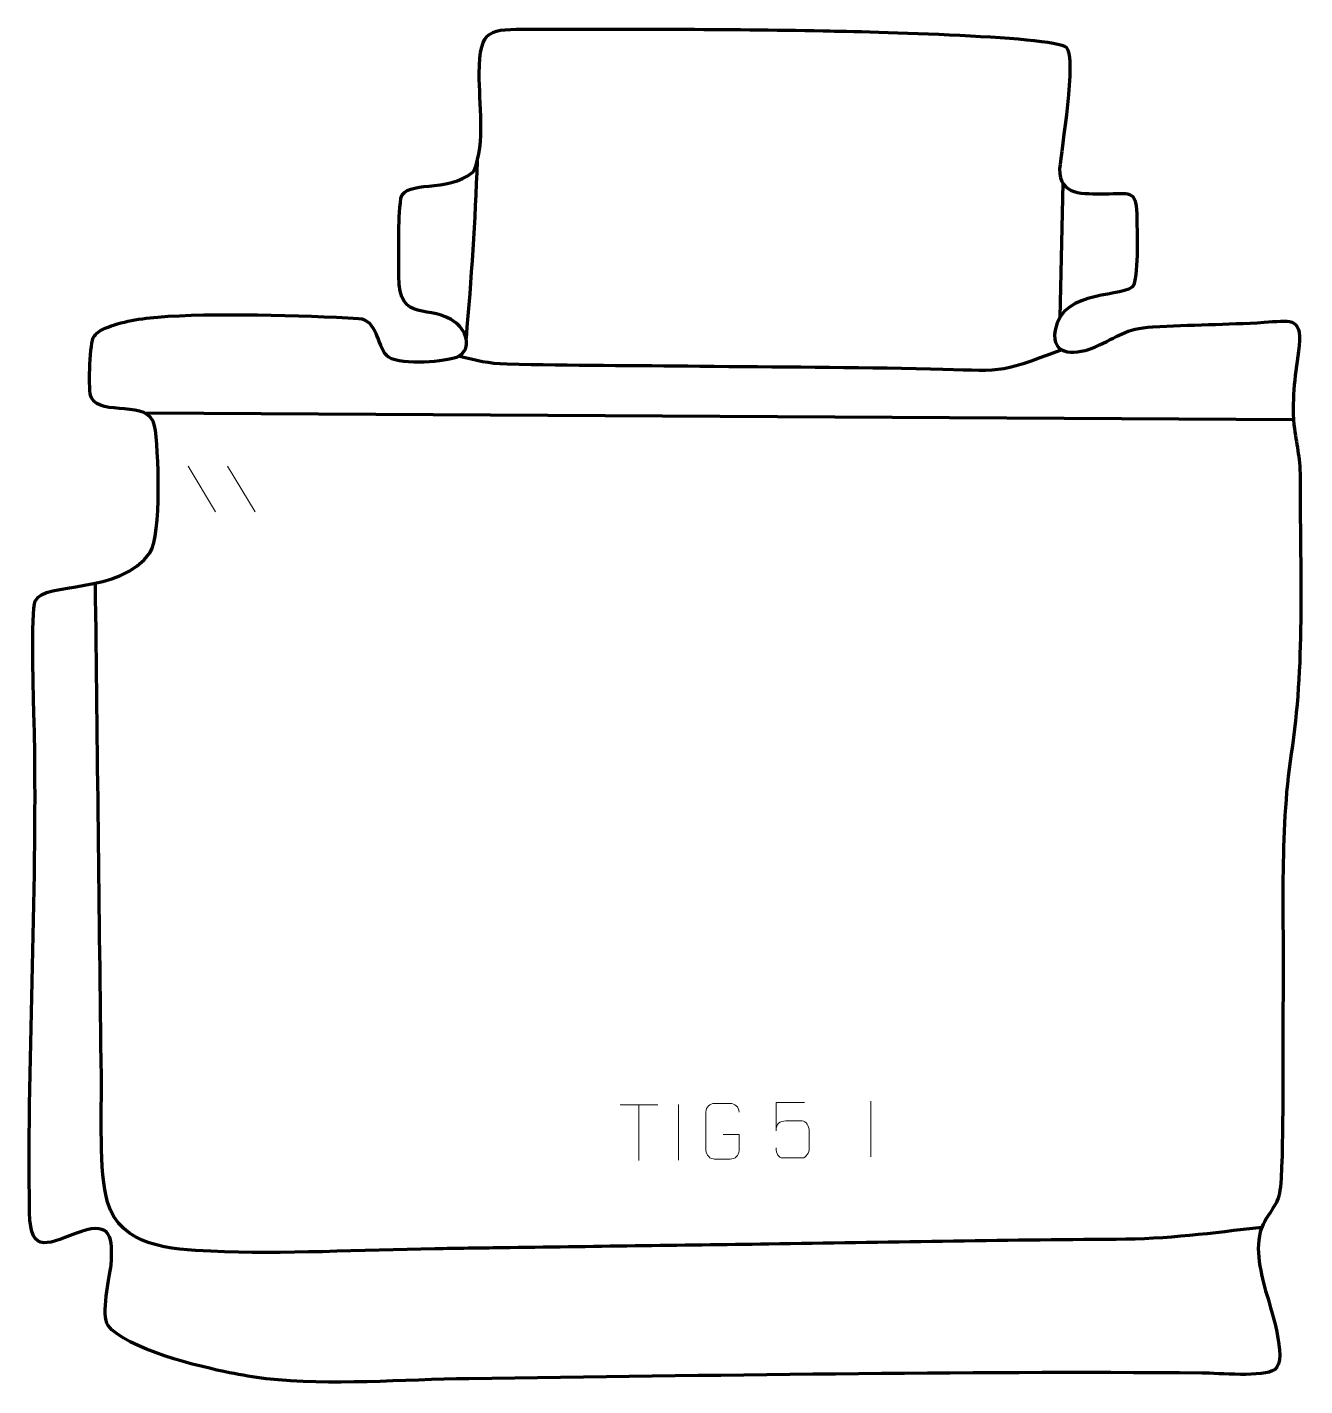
# Model space of a CAD drawing. Header units: millimetres. Extents: x -556 to 17, y 284 to 894.
import ezdxf

# ---------------------------------------------------------------- set-up
doc = ezdxf.new("R2010")
doc.units = ezdxf.units.MM
doc.header["$MEASUREMENT"] = 0
doc.layers.add('layer 2', color=7, linetype='Continuous')
doc.layers.add('layer 3', color=7, linetype='Continuous')

msp = doc.modelspace()

# ---------------------------------------------------------------- linework, layer by layer
at = {"layer": 'layer 2', "color": 142, "lineweight": 158}
for points in [[(-354.3575, 833.8134), (-355.3935, 806.7905), (-356.9527, 781.2411), (-359.3884, 754.3031)], [(-91.5562, 823.9199), (-91.5562, 823.9199), (-92.9888, 763.6643), (-92.9888, 763.6643)], [(11.9322, 717.7332), (11.9322, 717.7332), (-502.6705, 720.7615), (-502.6705, 720.7615)]]:
    msp.add_open_spline(points, degree=3, dxfattribs=at)
for points, knots in [([(-92.1045, 749.1667), (-121.7522, 737.7827), (-119.328, 739.8384), (-151.0026, 740.5248), (-151.0026, 740.5248), (-185.4731, 741.2718), (-219.9697, 741.3264), (-254.4469, 741.7351), (-254.4469, 741.7351), (-283.1723, 742.0775), (-312.2742, 742.0043), (-340.9436, 742.7106), (-340.9436, 742.7106), (-349.6178, 742.9242), (-354.4449, 744.3031), (-362.7117, 746.3637)], [0, 0, 0, 0, 0.2, 0.2, 0.2, 0.2, 0.4, 0.4, 0.4, 0.4, 0.6, 0.6, 0.6, 0.6, 1, 1, 1, 1]), ([(-2.304, 355.4632), (-25.1323, 352.9455), (-44.4271, 350.2259), (-67.6465, 350.1189), (-67.6465, 350.1189), (-119.4771, 349.8799), (-171.6533, 348.7435), (-223.5157, 348.0158), (-223.5157, 348.0158), (-263.4931, 347.4548), (-303.4704, 346.8939), (-343.4478, 346.3329), (-343.4478, 346.3329), (-353.4421, 346.1927), (-363.4365, 346.0524), (-373.4308, 345.9122), (-373.4308, 345.9122), (-406.2545, 345.3975), (-441.2439, 343.3538), (-473.8321, 344.7758), (-473.8321, 344.7758), (-491.8253, 345.7214), (-514.2219, 346.6234), (-520.2295, 366.885), (-520.2295, 366.885), (-524.1362, 380.061), (-522.7968, 408.2203), (-522.9882, 423.3897), (-522.9882, 423.3897), (-523.9183, 497.0944), (-524.7734, 570.8), (-525.6477, 644.5053)], [0, 0, 0, 0, 0.11111111, 0.11111111, 0.11111111, 0.11111111, 0.22222222, 0.22222222, 0.22222222, 0.22222222, 0.33333333, 0.33333333, 0.33333333, 0.33333333, 0.44444444, 0.44444444, 0.44444444, 0.44444444, 0.55555556, 0.55555556, 0.55555556, 0.55555556, 0.66666667, 0.66666667, 0.66666667, 0.66666667, 0.77777778, 0.77777778, 0.77777778, 0.77777778, 1, 1, 1, 1])]:
    msp.add_open_spline(points, degree=3, knots=knots, dxfattribs=at)
at = {"layer": 'layer 3', "color": 242, "lineweight": 158}
msp.add_open_spline([(-497.6769, 763.8724), (-507.0873, 763.1089), (-515.843, 761.462), (-522.5535, 758.2185), (-522.5535, 758.2185), (-524.7363, 757.1634), (-526.0113, 755.8365), (-526.7588, 754.2869), (-526.7588, 754.2869), (-528.1666, 750.2995), (-529.039, 730.6576), (-527.4667, 727.6022), (-527.4667, 727.6022), (-523.0489, 719.0175), (-501.6845, 727.2432), (-499.1277, 715.1222), (-499.1277, 715.1222), (-497.2064, 705.0521), (-496.0298, 666.1334), (-501.0662, 658.3069), (-501.0662, 658.3069), (-514.7952, 638.8332), (-548.6533, 645.7562), (-552.6343, 636.4193), (-552.6343, 636.4193), (-554.5961, 631.8182), (-553.3928, 591.8154), (-553.1742, 583.2232), (-553.1742, 583.2232), (-551.3528, 509.4732), (-556.2866, 435.7707), (-555.2135, 362.2541), (-555.2135, 362.2541), (-554.9214, 342.2384), (-546.2159, 348.7756), (-531.9405, 353.6506), (-531.9405, 353.6506), (-518.5812, 358.2128), (-517.8191, 350.5865), (-518.6257, 338.7686), (-518.6257, 338.7686), (-519.3614, 332.8191), (-523.2978, 316.115), (-519.973, 311.5388), (-519.973, 311.5388), (-512.4017, 301.1178), (-478.1115, 292.779), (-465.4731, 290.3102), (-465.4731, 290.3102), (-460.0337, 289.2477), (-454.6124, 288.3534), (-449.1225, 287.601), (-449.1225, 287.601), (-420.1595, 284.441), (-387.5058, 287.2387), (-358.0526, 287.6271), (-358.0526, 287.6271), (-248.5549, 289.0298), (-138.5085, 291.0079), (-29.0335, 290.1759), (-29.0335, 290.1759), (-21.9003, 290.1217), (-1.4797, 288.1196), (3.4933, 291.7312), (3.4933, 291.7312), (9.6407, 296.1959), (1.1115, 320.6707), (-0.6006, 327.0885), (-0.6006, 327.0885), (-3.0253, 336.1773), (-6.1146, 348.0843), (-1.6556, 356.8936), (-1.6556, 356.8936), (-1.6556, 356.8936), (-1.0621, 358.066), (-1.0621, 358.066), (-1.0621, 358.066), (3.7806, 366.7628), (5.6596, 365.9462), (6.3685, 377.5446), (6.3685, 377.5446), (7.5875, 404.3809), (6.8126, 432.1481), (7.2091, 459.1765), (7.2091, 459.1765), (7.6466, 496.2859), (5.3789, 534.958), (11.4163, 571.5996), (11.4163, 571.5996), (16.9788, 610.7807), (14.7717, 652.1214), (14.8274, 691.7161), (14.8274, 691.7161), (14.8418, 701.9587), (13.1139, 706.2641), (12.079, 715.5905), (12.079, 715.5905), (11.051, 728.5475), (12.7935, 738.3428), (14.4375, 750.9616), (14.4375, 750.9616), (15.6901, 764.3442), (9.8959, 762.2089), (-1.2881, 761.504), (-1.2881, 761.504), (-17.9276, 760.5252), (-34.6778, 760.4754), (-51.2165, 759.4747), (-51.2165, 759.4747), (-63.8966, 758.7074), (-66.782, 755.058), (-76.9806, 750.5224), (-76.9806, 750.5224), (-84.5561, 747.1533), (-97.2435, 745.5384), (-95.0512, 758.0227), (-95.0512, 758.0227), (-91.6996, 777.1087), (-62.9701, 772.0338), (-59.7558, 778.305), (-59.7558, 778.305), (-57.6538, 784.7185), (-58.386, 802.5757), (-58.3765, 810.1584), (-58.3765, 810.1584), (-58.7972, 821.3398), (-61.8685, 819.0435), (-72.7993, 819.2093), (-72.7993, 819.2093), (-82.2546, 819.2352), (-93.0192, 817.9705), (-93.0738, 830.3698), (-93.0738, 830.3698), (-92.3662, 838.9857), (-85.2355, 880.1421), (-90.1286, 884.9099), (-90.1286, 884.9099), (-95.544, 890.1865), (-187.8917, 892.0737), (-199.1952, 892.2839), (-199.1952, 892.2839), (-243.082, 893.1001), (-286.9603, 893.1186), (-330.8516, 892.9528), (-330.8516, 892.9528), (-348.3841, 892.8889), (-353.3693, 893.8988), (-353.4689, 873.1714), (-353.4689, 873.1714), (-353.5336, 859.7032), (-350.5007, 842.1285), (-355.7761, 829.6596), (-355.7761, 829.6596), (-355.7761, 829.6596), (-356.3171, 828.8998), (-356.3171, 828.8998), (-356.3171, 828.8998), (-367.929, 819.2549), (-386.2811, 825.6754), (-388.5767, 817.2158), (-388.5767, 817.2158), (-390.134, 806.2197), (-389.2017, 793.606), (-389.5638, 782.2764), (-389.5638, 782.2764), (-389.548, 760.4186), (-375.1502, 770.1537), (-363.9831, 761.338), (-363.9831, 761.338), (-358.7804, 757.2308), (-356.0669, 748.1233), (-364.7463, 745.5361), (-364.7463, 745.5361), (-370.467, 743.8309), (-390.8961, 742.1925), (-395.1252, 746.7632), (-395.1252, 746.7632), (-399.6087, 751.6088), (-399.2333, 762.6904), (-407.622, 763.22), (-407.622, 763.22), (-432.0845, 764.7644), (-473.9625, 765.7963), (-497.6769, 763.8724)], degree=3, knots=[0, 0, 0, 0, 0.0212766, 0.0212766, 0.0212766, 0.0212766, 0.04255319, 0.04255319, 0.04255319, 0.04255319, 0.06382979, 0.06382979, 0.06382979, 0.06382979, 0.08510638, 0.08510638, 0.08510638, 0.08510638, 0.10638298, 0.10638298, 0.10638298, 0.10638298, 0.12765957, 0.12765957, 0.12765957, 0.12765957, 0.14893617, 0.14893617, 0.14893617, 0.14893617, 0.17021277, 0.17021277, 0.17021277, 0.17021277, 0.19148936, 0.19148936, 0.19148936, 0.19148936, 0.21276596, 0.21276596, 0.21276596, 0.21276596, 0.23404255, 0.23404255, 0.23404255, 0.23404255, 0.25531915, 0.25531915, 0.25531915, 0.25531915, 0.27659574, 0.27659574, 0.27659574, 0.27659574, 0.29787234, 0.29787234, 0.29787234, 0.29787234, 0.31914894, 0.31914894, 0.31914894, 0.31914894, 0.34042553, 0.34042553, 0.34042553, 0.34042553, 0.36170213, 0.36170213, 0.36170213, 0.36170213, 0.38297872, 0.38297872, 0.38297872, 0.38297872, 0.40425532, 0.40425532, 0.40425532, 0.40425532, 0.42553191, 0.42553191, 0.42553191, 0.42553191, 0.44680851, 0.44680851, 0.44680851, 0.44680851, 0.46808511, 0.46808511, 0.46808511, 0.46808511, 0.4893617, 0.4893617, 0.4893617, 0.4893617, 0.5106383, 0.5106383, 0.5106383, 0.5106383, 0.53191489, 0.53191489, 0.53191489, 0.53191489, 0.55319149, 0.55319149, 0.55319149, 0.55319149, 0.57446809, 0.57446809, 0.57446809, 0.57446809, 0.59574468, 0.59574468, 0.59574468, 0.59574468, 0.61702128, 0.61702128, 0.61702128, 0.61702128, 0.63829787, 0.63829787, 0.63829787, 0.63829787, 0.65957447, 0.65957447, 0.65957447, 0.65957447, 0.68085106, 0.68085106, 0.68085106, 0.68085106, 0.70212766, 0.70212766, 0.70212766, 0.70212766, 0.72340426, 0.72340426, 0.72340426, 0.72340426, 0.74468085, 0.74468085, 0.74468085, 0.74468085, 0.76595745, 0.76595745, 0.76595745, 0.76595745, 0.78723404, 0.78723404, 0.78723404, 0.78723404, 0.80851064, 0.80851064, 0.80851064, 0.80851064, 0.82978723, 0.82978723, 0.82978723, 0.82978723, 0.85106383, 0.85106383, 0.85106383, 0.85106383, 0.87234043, 0.87234043, 0.87234043, 0.87234043, 0.89361702, 0.89361702, 0.89361702, 0.89361702, 0.91489362, 0.91489362, 0.91489362, 0.91489362, 0.93617021, 0.93617021, 0.93617021, 0.93617021, 0.95744681, 0.95744681, 0.95744681, 0.95744681, 1, 1, 1, 1], dxfattribs=at)
at = {"layer": 'layer 3', "color": 250, "lineweight": 9}
for points in [[(-484.0977, 696.9966), (-484.0977, 696.9966), (-471.7334, 676.4523), (-471.7334, 676.4523)], [(-484.0977, 696.9966), (-484.0977, 696.9966), (-471.7334, 676.4523), (-471.7334, 676.4523)], [(-466.3678, 696.9966), (-466.3678, 696.9966), (-454.0035, 676.4523), (-454.0035, 676.4523)], [(-466.3678, 696.9966), (-466.3678, 696.9966), (-454.0035, 676.4523), (-454.0035, 676.4523)], [(-290.2842, 410.5201), (-290.2842, 410.5201), (-273.297, 410.5201), (-273.297, 410.5201)], [(-281.7904, 385.5901), (-281.7904, 385.5901), (-281.7904, 410.5436), (-281.7904, 410.5436)], [(-264.0532, 410.6555), (-264.0532, 410.6555), (-264.0532, 385.6814), (-264.0532, 385.6814)], [(-177.7992, 412.1415), (-177.7992, 412.1415), (-177.7992, 387.1674), (-177.7992, 387.1674)]]:
    msp.add_open_spline(points, degree=3, dxfattribs=at)
for points in [[(-244.048, 397.1428), (-244.048, 397.1428), (-236.8799, 397.1428), (-236.8799, 397.1428), (-236.8799, 397.1428), (-236.8799, 397.1428), (-236.8799, 389.9747), (-236.8799, 389.9747), (-236.8799, 389.9747), (-237.0196, 387.6513), (-238.6968, 386.1717), (-240.8446, 386.1609), (-240.8446, 386.1609), (-243.1764, 386.1613), (-245.5084, 386.1613), (-247.8399, 386.1609), (-247.8399, 386.1609), (-249.7648, 386.0555), (-251.737, 387.94), (-251.7258, 389.9573), (-251.7258, 389.9573), (-251.7254, 395.7274), (-251.7254, 401.4971), (-251.7258, 407.2664), (-251.7258, 407.2664), (-251.7216, 409.4045), (-249.9748, 411.1237), (-247.8225, 411.1103), (-247.8225, 411.1103), (-245.4968, 411.1103), (-243.1707, 411.1103), (-240.8446, 411.1103), (-240.8446, 411.1103), (-238.8979, 411.1457), (-236.9065, 409.6542), (-236.8799, 407.2165)], [(-207.445, 411.5503), (-207.445, 411.5503), (-220.2967, 411.5503), (-220.2967, 411.5503), (-220.2967, 411.5503), (-220.2964, 407.3197), (-220.2964, 403.0888), (-220.2967, 398.8576), (-220.2967, 398.8576), (-220.297, 402.1677), (-218.666, 403.2395), (-215.854, 403.3), (-215.854, 403.3), (-213.4144, 403.3003), (-210.9749, 403.3003), (-208.5357, 403.3), (-208.5357, 403.3), (-206.8859, 403.3068), (-205.411, 400.9263), (-205.3825, 398.8576), (-205.3825, 398.8576), (-205.3828, 396.2703), (-205.3828, 393.6827), (-205.3825, 391.095), (-205.3825, 391.095), (-205.3363, 389.1356), (-206.8357, 386.6993), (-208.4616, 386.6408), (-208.4616, 386.6408), (-210.4181, 386.6411), (-215.3131, 386.6411), (-217.2701, 386.6408), (-217.2701, 386.6408), (-219.1156, 386.632), (-220.2227, 388.5968), (-220.2435, 391.1479)]]:
    msp.add_open_spline(points, degree=3, knots=[0, 0, 0, 0, 0.1, 0.1, 0.1, 0.1, 0.2, 0.2, 0.2, 0.2, 0.3, 0.3, 0.3, 0.3, 0.4, 0.4, 0.4, 0.4, 0.5, 0.5, 0.5, 0.5, 0.6, 0.6, 0.6, 0.6, 0.7, 0.7, 0.7, 0.7, 0.8, 0.8, 0.8, 0.8, 1, 1, 1, 1], dxfattribs=at)

doc.saveas('drawing.dxf')
